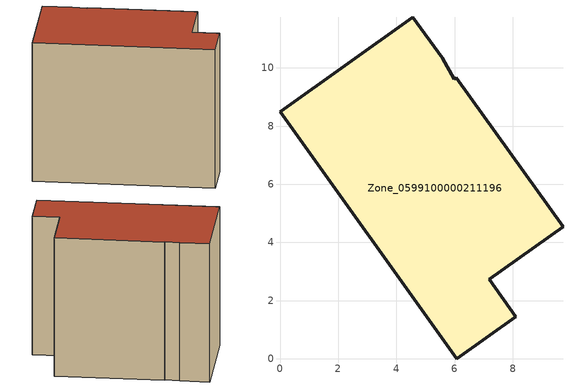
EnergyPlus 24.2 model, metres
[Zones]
Zone_0599100000211196
 floor ground (C_G): 0,8.48 4.56,11.74 5.57,10.34 5.99,9.61 6.05,9.65 9.72,4.53 7.19,2.73 8.1,1.45 6.07,0 z0
 wall outside (C_F): 6.07,0 8.1,1.45 7.19,2.73 9.72,4.53 6.05,9.65 5.99,9.61 5.57,10.34 4.56,11.74 0,8.48 6.07,0 z0:8.45
 roof outside (C_R): 9.72,4.53 6.05,9.65 5.99,9.61 5.57,10.34 4.56,11.74 0,8.48 6.07,0 8.1,1.45 7.19,2.73 z8.45
[BUILDING]
Pand.0599100000211196: North Axis=0; Terrain=City; Loads Convergence Tolerance Value=0.04; Temperature Convergence Tolerance Value=0.4; Solar Distribution=FullExterior; Maximum Number of Warmup Days=25; Minimum Number of Warmup Days=1
[Site:Location]
Rotterdam.The.Hague.AP_ZH_NLD Design_Conditions: Latitude=51.96; Longitude=4.45; Time Zone=1; Elevation=-4.5
[SITE:GROUNDTEMPERATURE:BUILDINGSURFACE]
18, 18, 18, 18, 18, 18, 18, 18, 18, 18, 18, 18
[MATERIAL] Thermal Absorptance=0.9; Solar Absorptance=0.7; Visible Absorptance=0.7
Name | Roughness | Thickness | Conductivity | Density | Specific Heat
G.TC.1975-1991 | MediumSmooth | 0.15 | 0.288461 | 540 | 1210
F.TC.1975-1991 | Rough | 0.3 | 0.230769 | 1920 | 840
R.TC.1975-1991 | MediumRough | 0.2 | 0.153846 | 1500 | 1000
[CONSTRUCTION]
C_G: G.TC.1975-1991
C_F: F.TC.1975-1991
C_R: R.TC.1975-1991
[ZONE]
Zone_0599100000211196: Type=1; Multiplier=1; Ceiling Height=Autocalculate; Volume=Autocalculate; Floor Area=autocalculate; Part of Total Floor Area=Yes
[ZONEINFILTRATION:DESIGNFLOWRATE]
Infil_Zone_0599100000211196: Zone or ZoneList or Space or SpaceList=Zone_0599100000211196; Schedule=AlwaysOn; Design Flow Rate Calculation Method=Flow/Area; Flow Rate per Floor Area=0.003; Constant Term Coefficient=1; Temperature Term Coefficient=0; Velocity Term Coefficient=0; Velocity Squared Term Coefficient=0
[HVACTEMPLATE:ZONE:IDEALLOADSAIRSYSTEM]
Zone_0599100000211196: Maximum Heating Supply Air Temperature=50; Minimum Cooling Supply Air Temperature=13; Maximum Heating Supply Air Humidity Ratio=0.0156; Minimum Cooling Supply Air Humidity Ratio=0.0077; Heating Limit=NoLimit; Cooling Limit=NoLimit; Dehumidification Control Type=ConstantSensibleHeatRatio; Cooling Sensible Heat Ratio=0.7; Dehumidification Setpoint=60; Humidification Control Type=None; Humidification Setpoint=30; Outdoor Air Method=None; Outdoor Air Flow Rate per Person=0.00944; Outdoor Air Flow Rate per Zone Floor Area=0; Outdoor Air Flow Rate per Zone=0; Demand Controlled Ventilation Type=None; Outdoor Air Economizer Type=NoEconomizer; Heat Recovery Type=None; Sensible Heat Recovery Effectiveness=0.7; Latent Heat Recovery Effectiveness=0.65
[ZONECONTROL:THERMOSTAT]
ThermostatControl_Zone_0599100000211196: Zone or ZoneList=Zone_0599100000211196; Control Type Schedule=DualSetpointControlType; Control 1=Thermostat_Zone_0599100000211196; Temperature Difference Between Cutout And Setpoint=0
[THERMOSTATSETPOINT:DUALSETPOINT]
Thermostat_Zone_0599100000211196: Heating Setpoint Temperature Schedule=HeatingSetpoint_Zone_0599100000211196; Cooling Setpoint Temperature Schedule=CoolingSetpoint_Zone_0599100000211196
[SCHEDULE:COMPACT]
HeatingSetpoint_Zone_0599100000211196: Through: 12/31, For: AllDays, Until: 24:00, 21
CoolingSetpoint_Zone_0599100000211196: Through: 12/31, For: AllDays, Until: 24:00, 24
DualSetpointControlType: Through: 12/31, For: AllDays, Until: 24:00, 4
AlwaysOn: Through: 12/31, For: AllDays, Until: 24:00, 1
